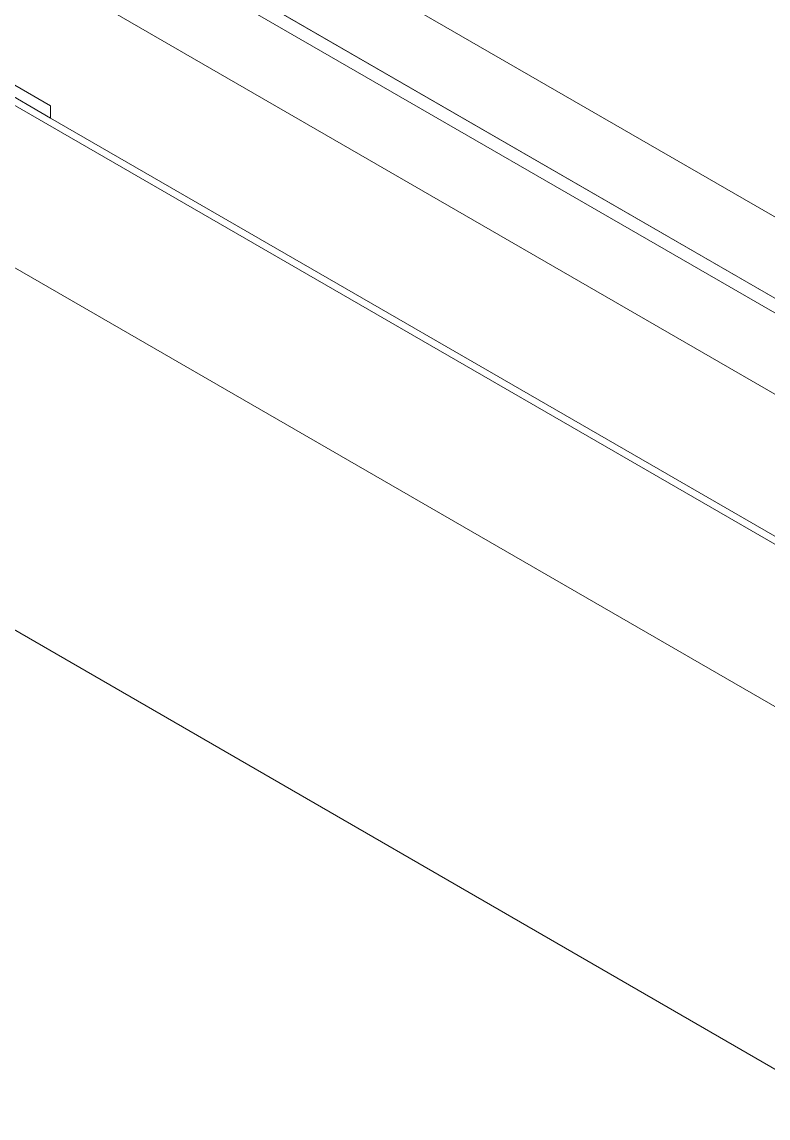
# Model space of a CAD drawing. Header units: millimetres. Extents: x 169 to 14583, y -399 to 10804.
# Drawn here: x 11406.4 to 11556.5, y 6817.2 to 7037.7 of the extents above; entities that cross this region are included whole.
import ezdxf

# ---------------------------------------------------------------- set-up
doc = ezdxf.new("R2010")
doc.units = ezdxf.units.MM
doc.header["$LTSCALE"] = 35

msp = doc.modelspace()

# ---------------------------------------------------------------- linework, layer by layer
at = {"color": 7, "linetype": 'Continuous', "lineweight": 18}
for p, q in [((10287.124, 7633.524), (11743.764, 6792.624)), ((11029.586, 7237.571), (11743.764, 6825.285)), ((11426.273, 7074.427), (11700.277, 6916.248)), ((11656.33, 6925.287), (11426.273, 7058.097)), ((11426.273, 7058.097), (11700.277, 6899.918)), ((11426.273, 7055.109), (11718.308, 6886.521)), ((11412.131, 7046.945), (11718.308, 6870.193)), ((11412.131, 7020.816), (11387.382, 7035.103)), ((11387.382, 7032.653), (11412.131, 7018.366)), ((11206.717, 7029.721), (11595.625, 6805.209)), ((11412.131, 7018.366), (11412.131, 7020.816)), ((11412.131, 7018.366), (11718.308, 6841.614))]:
    msp.add_line(p, q, dxfattribs=at)

doc.saveas('drawing.dxf')
